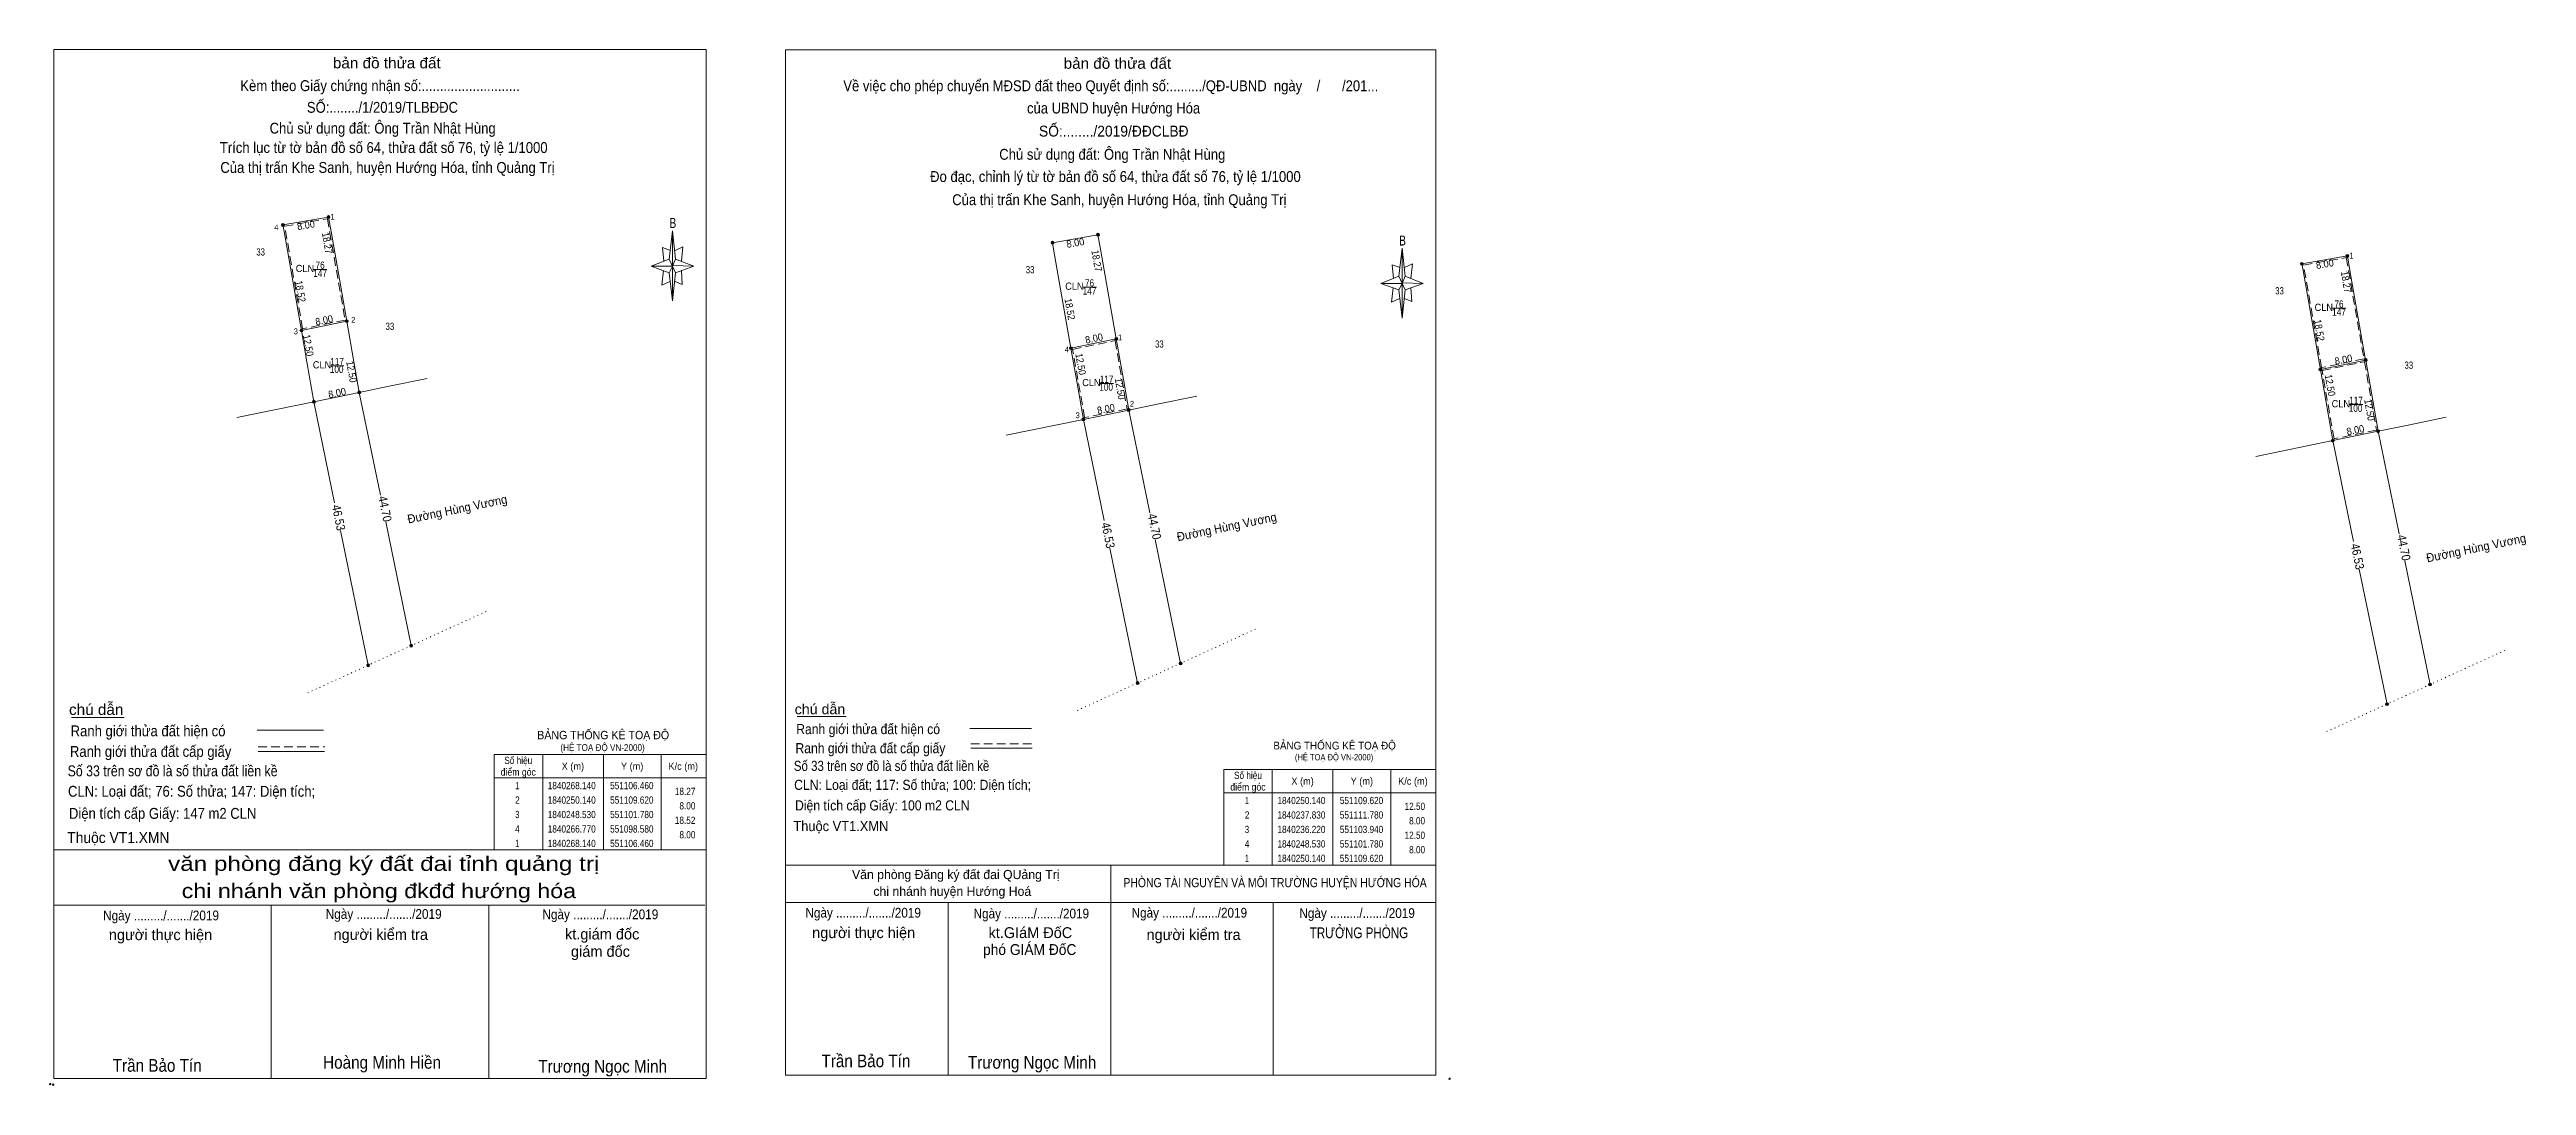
# Model space of a CAD drawing. Header units: metres. Extents: x 550709 to 551137, y 1840125 to 1840304.
import ezdxf
from ezdxf.enums import TextEntityAlignment as Align

# ---------------------------------------------------------------- set-up
doc = ezdxf.new("R2010")
doc.units = ezdxf.units.M
doc.header["$LTSCALE"] = 0.5
doc.header["$PDMODE"] = 32
doc.header["$PDSIZE"] = 0.25
doc.linetypes.add('DOTTED', pattern=[1.5, 0.3, -1.2])
doc.linetypes.add('MEDIUM_DASHED', pattern=[4.5, 3, -1.5])
for name, color, linetype, lineweight in [('1', 7, 'MEDIUM_DASHED', 13), ('10', 7, 'Continuous', 13), ('13', 7, 'Continuous', 13), ('17', 7, 'Continuous', 13), ('2', 7, 'Continuous', 13), ('28', 7, 'Continuous', 13), ('5', 7, 'Continuous', 13), ('6', 7, 'Continuous', 13), ('63', 7, 'Continuous', 13)]:
    doc.layers.add(name, color=color, linetype=linetype, lineweight=lineweight)

msp = doc.modelspace()

# ---------------------------------------------------------------- hatches: boundary and pattern name
at = {"layer": '2'}
for points in [[(550752.7, 1840255.25, 1), (550752.2, 1840255.25, 1)], [(550760.54, 1840256.86, 1), (550760.04, 1840256.86, 1)], [(550885.84, 1840252.19, 1), (550885.34, 1840252.19, 1)], [(550893.68, 1840253.8, 1), (550893.18, 1840253.8, 1)], [(551109.87, 1840250.14, 1), (551109.37, 1840250.14, 1)], [(551102.03, 1840248.53, 1), (551101.53, 1840248.53, 1)]]:
    msp.add_hatch(color=256, dxfattribs=at).paths.add_polyline_path(points)
at = {"layer": '28'}
for points in [[(550749.5, 1840273.49, 1), (550749, 1840273.49, 1)], [(550757.38, 1840274.86, 1), (550756.88, 1840274.86, 1)], [(550890.52, 1840271.8, 1), (550890.02, 1840271.8, 1)], [(550882.64, 1840270.43, 1), (550882.14, 1840270.43, 1)], [(551106.71, 1840268.14, 1), (551106.21, 1840268.14, 1)], [(551098.83, 1840266.77, 1), (551098.33, 1840266.77, 1)], [(550754.86, 1840242.94, 1), (550754.36, 1840242.94, 1)], [(550762.7, 1840244.55, 1), (550762.2, 1840244.55, 1)], [(550895.84, 1840241.49, 1), (550895.34, 1840241.49, 1)], [(550888, 1840239.88, 1), (550887.5, 1840239.88, 1)], [(551112.03, 1840237.83, 1), (551111.53, 1840237.83, 1)], [(551104.19, 1840236.22, 1), (551103.69, 1840236.22, 1)], [(550771.68, 1840200.76, 1), (550771.18, 1840200.76, 1)], [(550764.23, 1840197.36, 1), (550763.73, 1840197.36, 1)], [(550904.82, 1840197.7, 1), (550904.32, 1840197.7, 1)], [(550897.37, 1840194.3, 1), (550896.87, 1840194.3, 1)], [(551113.56, 1840190.64, 1), (551113.06, 1840190.64, 1)], [(551121.01, 1840194.04, 1), (551120.51, 1840194.04, 1)]]:
    msp.add_hatch(color=256, dxfattribs=at).paths.add_polyline_path(points)

# ---------------------------------------------------------------- linework, layer by layer
at = {"layer": '1'}
for points in [[(550756.93, 1840274.57), (550760, 1840257.06), (550752.65, 1840255.55), (550749.54, 1840273.29)], [(551106.26, 1840267.85), (551109.33, 1840250.34), (551101.98, 1840248.83), (551098.87, 1840266.57)]]:
    msp.add_lwpolyline(points, close=True, dxfattribs=at)
at = {"layer": '10'}
for p, q in [((550757.13, 1840274.86), (550749.25, 1840273.49)), ((550749.45, 1840272.37), (550749.25, 1840273.49)), ((550752.45, 1840255.25), (550749.45, 1840272.37)), ((550757.57, 1840272.37), (550757.13, 1840274.86)), ((550760.28, 1840256.86), (550757.57, 1840272.37)), ((550890.27, 1840271.8), (550882.39, 1840270.43)), ((550890.71, 1840269.31), (550890.27, 1840271.8)), ((550882.59, 1840269.31), (550882.39, 1840270.43)), ((550885.59, 1840252.19), (550882.59, 1840269.31)), ((550893.42, 1840253.8), (550890.71, 1840269.31)), ((551106.46, 1840268.14), (551098.58, 1840266.77)), ((551106.9, 1840265.65), (551106.46, 1840268.14)), ((551098.78, 1840265.65), (551098.58, 1840266.77)), ((551101.78, 1840248.53), (551098.78, 1840265.65)), ((551109.61, 1840250.14), (551106.9, 1840265.65)), ((550752.45, 1840255.25), (550760.29, 1840256.86)), ((550885.59, 1840252.19), (550893.43, 1840253.8)), ((550774.21, 1840246.97), (550767.35, 1840245.56)), ((551101.78, 1840248.53), (551109.62, 1840250.14)), ((550762.45, 1840244.55), (550754.61, 1840242.94)), ((550767.35, 1840245.56), (550762.45, 1840244.55)), ((550900.49, 1840242.5), (550895.59, 1840241.49)), ((550907.35, 1840243.91), (550900.49, 1840242.5)), ((550895.59, 1840241.49), (550887.75, 1840239.88)), ((551111.78, 1840237.83), (551103.94, 1840236.22)), ((551116.68, 1840238.84), (551111.78, 1840237.83)), ((551123.54, 1840240.25), (551116.68, 1840238.84))]:
    msp.add_line(p, q, dxfattribs=at)
at = {"layer": '10', "linetype": 'DOTTED'}
for p, q in [((550784.39, 1840206.67), (550753.28, 1840192.49)), ((550917.53, 1840203.61), (550886.42, 1840189.43)), ((551133.72, 1840199.95), (551102.61, 1840185.77))]:
    msp.add_line(p, q, dxfattribs=at)
at = {"layer": '10'}
for points in [[(550754.61, 1840242.94), (550753.4, 1840249.85), (550752.45, 1840255.25)], [(550762.45, 1840244.55), (550761.52, 1840249.85), (550760.29, 1840256.86)], [(550887.75, 1840239.88), (550886.54, 1840246.79), (550885.59, 1840252.19)], [(550895.59, 1840241.49), (550894.66, 1840246.79), (550893.43, 1840253.8)], [(551103.94, 1840236.22), (551102.73, 1840243.13), (551101.78, 1840248.53)], [(551111.78, 1840237.83), (551110.85, 1840243.13), (551109.62, 1840250.14)]]:
    msp.add_lwpolyline(points, dxfattribs=at)
at = {"layer": '13'}
for p, q in [((550754.55, 1840265.81), (550756.85, 1840265.81)), ((550887.69, 1840262.75), (550889.99, 1840262.75)), ((551103.88, 1840259.09), (551106.18, 1840259.09)), ((550757.5, 1840249.15), (550759.8, 1840249.15)), ((550890.64, 1840246.09), (550892.94, 1840246.09)), ((551106.83, 1840242.43), (551109.13, 1840242.43))]:
    msp.add_line(p, q, dxfattribs=at)
at = {"layer": '17'}
for p, q in [((550712.65, 1840188.33), (550721.75, 1840188.33)), ((550838.22, 1840188.49), (550846.69, 1840188.49))]:
    msp.add_line(p, q, dxfattribs=at)
at = {"layer": '2'}
for p, q in [((550920.42, 1840179.33), (550920.42, 1840162.83)), ((550930.92, 1840179.33), (550930.92, 1840162.83)), ((550940.92, 1840179.33), (550940.92, 1840162.83)), ((550912.02, 1840175.33), (550948.72, 1840175.33))]:
    msp.add_line(p, q, dxfattribs=at)
at = {"layer": '2', "linetype": 'MEDIUM_DASHED'}
for points in [[(550886.79, 1840246.79), (550885.88, 1840251.99), (550893.23, 1840253.5), (550894.41, 1840246.79)], [(550894.41, 1840246.79), (550895.3, 1840241.69), (550887.95, 1840240.18), (550886.79, 1840246.79)], [(551102.98, 1840243.13), (551102.07, 1840248.33), (551109.42, 1840249.84), (551110.6, 1840243.13)], [(551110.6, 1840243.13), (551111.49, 1840238.03), (551104.14, 1840236.52), (551102.98, 1840243.13)]]:
    msp.add_lwpolyline(points, dxfattribs=at)
at = {"layer": '2'}
msp.add_lwpolyline([(550912.02, 1840179.33), (550948.72, 1840179.33), (550948.72, 1840162.83), (550912.02, 1840162.83)], close=True, dxfattribs=at)
for centre in [(550752.45, 1840255.25), (550760.29, 1840256.86), (550885.59, 1840252.19), (550893.43, 1840253.8), (551109.62, 1840250.14), (551101.78, 1840248.53)]:
    msp.add_circle(centre, 0.25, dxfattribs=at)
at = {"layer": '28'}
for p, q in [((550741.26, 1840240.2), (550754.61, 1840242.94)), ((550758.19, 1840225.47), (550754.61, 1840242.94)), ((550766.1, 1840226.79), (550762.45, 1840244.55)), ((550874.4, 1840237.14), (550887.75, 1840239.88)), ((550891.33, 1840222.41), (550887.75, 1840239.88)), ((550899.24, 1840223.73), (550895.59, 1840241.49)), ((551115.43, 1840220.07), (551111.78, 1840237.83)), ((551090.59, 1840233.48), (551103.94, 1840236.22)), ((551107.52, 1840218.75), (551103.94, 1840236.22)), ((550763.98, 1840197.36), (550759.18, 1840220.69)), ((550771.43, 1840200.76), (550767.05, 1840222.15)), ((550897.12, 1840194.3), (550892.32, 1840217.63)), ((550904.57, 1840197.7), (550900.19, 1840219.09)), ((551113.31, 1840190.64), (551108.51, 1840213.97)), ((551120.76, 1840194.04), (551116.38, 1840215.43))]:
    msp.add_line(p, q, dxfattribs=at)
for centre in [(550749.25, 1840273.49), (550757.13, 1840274.86), (550890.27, 1840271.8), (550882.39, 1840270.43), (551106.46, 1840268.14), (551098.58, 1840266.77), (550754.61, 1840242.94), (550762.45, 1840244.55), (550895.59, 1840241.49), (550887.75, 1840239.88), (551111.78, 1840237.83), (551103.94, 1840236.22), (550771.43, 1840200.76), (550763.98, 1840197.36), (550904.57, 1840197.7), (550897.12, 1840194.3), (551113.31, 1840190.64), (551120.76, 1840194.04)]:
    msp.add_circle(centre, 0.25, dxfattribs=at)
at = {"layer": '5'}
for p, q in [((550816.06, 1840267.6), (550816.67, 1840272.5)), ((550817.16, 1840267.6), (550820.32, 1840266.37)), ((550942.31, 1840264.62), (550942.92, 1840269.5)), ((550816.06, 1840265.23), (550812.93, 1840266.37)), ((550817.16, 1840265.23), (550816.67, 1840260.35)), ((550818.31, 1840263.22), (550817.08, 1840263.72)), ((550818.18, 1840265.6), (550818.31, 1840263.22)), ((550942.31, 1840262.26), (550939.2, 1840263.39)), ((550943.41, 1840264.62), (550946.55, 1840263.39)), ((550943.41, 1840262.26), (550942.92, 1840257.39)), ((550944.56, 1840260.26), (550943.32, 1840260.76)), ((550944.42, 1840262.62), (550944.56, 1840260.26)), ((550709.59, 1840165.43), (550822.49, 1840165.43)), ((550836.22, 1840162.83), (550948.72, 1840162.83)), ((550892.48, 1840126.5), (550892.48, 1840162.83)), ((550836.22, 1840156.38), (550948.72, 1840156.38)), ((550836.22, 1840156.38), (550948.48, 1840156.38)), ((550836.22, 1840156.38), (550948.48, 1840156.38)), ((550836.22, 1840126.5), (550836.22, 1840156.38)), ((550864.35, 1840126.5), (550864.35, 1840156.38)), ((550920.6, 1840126.5), (550920.6, 1840156.38)), ((550709.59, 1840155.89), (550822.25, 1840155.89)), ((550709.59, 1840155.89), (550822.25, 1840155.89)), ((550709.59, 1840155.89), (550822.25, 1840155.89)), ((550747.23, 1840125.92), (550747.23, 1840155.89)), ((550784.85, 1840125.92), (550784.85, 1840155.89))]:
    msp.add_line(p, q, dxfattribs=at)
for points in [[(550709.59, 1840303.82), (550822.49, 1840303.82), (550822.49, 1840125.92), (550709.59, 1840125.92)], [(550836.22, 1840303.76), (550948.72, 1840303.76), (550948.72, 1840126.5), (550836.22, 1840126.5)], [(550816.67, 1840272.5), (550817.16, 1840267.6), (550816.67, 1840266.37)], [(550816.67, 1840266.37), (550812.93, 1840266.37), (550816.06, 1840267.6), (550817.16, 1840265.23), (550820.32, 1840266.37), (550816.67, 1840266.48)], [(550942.92, 1840269.5), (550943.41, 1840264.62), (550942.92, 1840263.39)], [(550816.67, 1840266.37), (550816.67, 1840260.35), (550816.06, 1840265.23)], [(550942.92, 1840263.39), (550939.2, 1840263.39), (550942.31, 1840264.62), (550943.41, 1840262.26), (550946.55, 1840263.39), (550942.92, 1840263.5)], [(550942.92, 1840263.39), (550942.92, 1840257.39), (550942.31, 1840262.26)]]:
    msp.add_lwpolyline(points, close=True, dxfattribs=at)
for points in [[(550816.67, 1840266.37), (550816.06, 1840267.6), (550812.93, 1840266.37)], [(550816.3, 1840269.1), (550814.94, 1840269.6), (550815.16, 1840267.24)], [(550817.08, 1840269.1), (550818.44, 1840269.74), (550818.18, 1840267.24)], [(550815.07, 1840265.6), (550814.79, 1840263.08), (550816.18, 1840263.72)], [(550816.67, 1840266.37), (550817.16, 1840265.23), (550820.32, 1840266.37)], [(550942.92, 1840263.39), (550942.31, 1840264.62), (550939.2, 1840263.39)], [(550942.56, 1840266.12), (550941.19, 1840266.62), (550941.42, 1840264.26)], [(550942.92, 1840263.39), (550943.41, 1840262.26), (550946.55, 1840263.39)], [(550943.32, 1840266.12), (550944.69, 1840266.76), (550944.42, 1840264.26)], [(550941.32, 1840262.62), (550941.06, 1840260.12), (550942.42, 1840260.76)], [(550948.72, 1840126.5), (550836.22, 1840126.5), (550836.22, 1840156.38)], [(550822.49, 1840125.92), (550709.59, 1840125.92), (550709.59, 1840155.89)]]:
    msp.add_lwpolyline(points, dxfattribs=at)
for p in [(550708.98, 1840124.96), (550709.49, 1840124.85)]:
    msp.add_point(p, dxfattribs=at)
at = {"layer": '6'}
for p, q in [((550744.78, 1840186.14), (550756.25, 1840186.14)), ((550868.08, 1840186.46), (550878.74, 1840186.46)), ((550744.95, 1840182.48), (550756.41, 1840182.48)), ((550868.24, 1840183.06), (550878.89, 1840183.06)), ((550836.22, 1840162.83), (550948.72, 1840162.83))]:
    msp.add_line(p, q, dxfattribs=at)
at = {"layer": '6', "linetype": 'MEDIUM_DASHED'}
for p, q in [((550744.95, 1840183.25), (550756.49, 1840183.25)), ((550868.24, 1840183.77), (550878.96, 1840183.77))]:
    msp.add_line(p, q, dxfattribs=at)
at = {"layer": '6'}
msp.add_point((550951.1, 1840125.88), dxfattribs=at)
at = {"layer": '63'}
for p, q in [((550794.19, 1840181.93), (550794.19, 1840165.43)), ((550804.69, 1840181.93), (550804.69, 1840165.43)), ((550814.69, 1840181.93), (550814.69, 1840165.43)), ((550785.79, 1840177.93), (550822.49, 1840177.93))]:
    msp.add_line(p, q, dxfattribs=at)
msp.add_lwpolyline([(550785.79, 1840181.93), (550822.49, 1840181.93), (550822.49, 1840165.43), (550785.79, 1840165.43)], close=True, dxfattribs=at)

# ---------------------------------------------------------------- texts
at = {"layer": '1', "width": 0.85}
for p in [(550755.665, 1840264.52), (550888.805, 1840261.46), (551104.995, 1840257.8)]:
    msp.add_text('147', height=1.25, dxfattribs=at).set_placement(p, align=Align.CENTER)
at = {"layer": '1'}
for s, height, width, p in [('BẢNG THỐNG KÊ TOẠ ĐỘ ', 1.443, 0.95, (550793.25, 1840184.58)), ('(HỆ TOẠ ĐỘ VN-2000)', 1.167, 0.9, (550797.25, 1840182.56)), ('BẢNG THỐNG KÊ TOẠ ĐỘ ', 1.34, 0.95, (550920.62, 1840182.81)), ('(HỆ TOẠ ĐỘ VN-2000)', 1.084, 0.9, (550924.34, 1840180.93))]:
    msp.add_text(s, height=height, dxfattribs=dict(at, width=width)).set_placement(p)
at = {"layer": '2'}
for s, width, p in [('33', 0.8, (550745.38, 1840268.21)), ('CLN', 0.95, (550753.045, 1840265.35)), ('76', 0.85, (550755.67, 1840265.92)), ('33', 0.8, (550878.52, 1840265.15)), ('CLN', 0.95, (550886.185, 1840262.29)), ('76', 0.85, (550888.81, 1840262.86)), ('33', 0.8, (551094.71, 1840261.49)), ('CLN', 0.95, (551102.375, 1840258.63)), ('76', 0.85, (551105, 1840259.2)), ('33', 0.8, (550767.75, 1840255.35)), ('117', 0.85, (550758.615, 1840249.26)), ('33', 0.8, (550900.89, 1840252.29)), ('CLN', 0.95, (550755.995, 1840248.69)), ('100', 0.85, (550758.54, 1840247.91)), ('CLN', 0.95, (550889.135, 1840245.63)), ('100', 0.85, (550891.68, 1840244.85)), ('117', 0.85, (550891.755, 1840246.2)), ('33', 0.8, (551117.08, 1840248.63)), ('CLN', 0.95, (551105.325, 1840241.97)), ('100', 0.85, (551107.87, 1840241.19)), ('117', 0.85, (551107.945, 1840242.54)), ('Số hiệu', 0.85, (550916.22, 1840177.71)), ('X (m)', 0.95, (550925.67, 1840176.71)), ('Y (m)', 0.95, (550935.925, 1840176.71)), ('K/c (m)', 0.95, (550944.765, 1840176.71)), ('điểm góc', 0.9, (550916.22, 1840175.71)), (' 1', 0.75, (550915.87, 1840173.36)), ('1840250.140', 0.85, (550925.47, 1840173.36)), ('551109.620', 0.85, (550935.87, 1840173.36)), (' 3', 0.8, (550915.865, 1840168.36)), (' 2', 0.85, (550915.875, 1840170.86)), ('1840237.830', 0.85, (550925.47, 1840170.86)), ('1840236.220', 0.85, (550925.47, 1840168.36)), ('551111.780', 0.85, (550935.87, 1840170.86)), ('551103.940', 0.85, (550935.87, 1840168.36)), (' 4', 0.85, (550915.87, 1840165.86)), (' 1', 0.75, (550915.87, 1840163.36)), ('1840248.530', 0.85, (550925.47, 1840165.86)), ('1840250.140', 0.85, (550925.47, 1840163.36)), ('551101.780', 0.85, (550935.87, 1840165.86)), ('551109.620', 0.85, (550935.87, 1840163.36))]:
    msp.add_text(s, height=1.25, dxfattribs=dict(at, width=width)).set_placement(p, align=Align.CENTER)
for s, rotation, width, p in [('8.00', 11.605, 0.95, (550756.4893, 1840256.4179)), ('8.00', 11.605, 0.95, (550889.7093, 1840253.2679)), ('12.50', 279.952, 0.9, (550753.0229, 1840252.573)), ('12.50', 279.952, 0.9, (550886.6629, 1840249.333)), ('8.00', 11.605, 0.95, (551105.8993, 1840249.6079)), ('12.50', 279.952, 0.9, (550760.5029, 1840248.013)), ('12.50', 279.952, 0.9, (550893.4929, 1840245.073)), ('12.50', 279.952, 0.9, (551102.8529, 1840245.673)), ('8.00', 11.605, 0.95, (550758.7393, 1840243.8379)), ('8.00', 11.605, 0.95, (550891.7693, 1840241.0879)), ('12.50', 279.952, 0.9, (551109.6829, 1840241.413)), ('8.00', 11.605, 0.95, (551107.9593, 1840237.4279))]:
    msp.add_text(s, height=1.25, rotation=rotation, dxfattribs=dict(at, width=width)).set_placement(p, align=Align.CENTER)
at = {"layer": '2', "width": 0.85}
for s, p in [('12.50', (550946.87, 1840172.36)), ('8.00', (550946.87, 1840169.86)), ('12.50', (550946.87, 1840167.36)), ('8.00', (550946.87, 1840164.86))]:
    msp.add_text(s, height=1.25, dxfattribs=at).set_placement(p, align=Align.RIGHT)
at = {"layer": '5'}
for s, height, width, p in [('bản đồ thửa đất', 1.882, 1.05, (550767.21, 1840300.57)), ('bản đồ thửa đất', 1.875, 1.05, (550893.635, 1840300.5)), ('Kèm theo Giấy chứng nhận số:...........................', 1.882, 0.9, (550766.04, 1840296.64)), ('Về việc cho phép chuyển MĐSD đất theo Quyết định số:........./QĐ-UBND  ngày    /      /201...', 1.875, 0.9, (550892.485, 1840296.62)), ('SỐ:......../1/2019/TLBĐĐC', 1.88, 0.9, (550766.46, 1840292.89)), ('của UBND huyện Hướng Hóa', 1.875, 0.9, (550892.97, 1840292.77)), ('Chủ sử dụng đất: Ông Trần Nhật Hùng', 1.88, 0.9, (550766.495, 1840289.29)), ('SỐ:......../2019/ĐĐCLBĐ', 1.88, 0.95, (550893, 1840288.78)), ('Trích lục từ tờ bản đồ số 64, thửa đất số 76, tỷ lệ 1/1000 ', 1.88, 0.9, (550766.99, 1840285.94)), ('Của thị trấn Khe Sanh, huyện Hướng Hóa, tỉnh Quảng Trị', 1.88, 0.9, (550767.33, 1840282.5)), ('Chủ sử dụng đất: Ông Trần Nhật Hùng ', 1.88, 0.9, (550893.06, 1840284.77)), ('Đo đạc, chỉnh lý từ tờ bản đồ số 64, thửa đất số 76, tỷ lệ 1/1000 ', 1.88, 0.9, (550893.6, 1840280.93)), ('Của thị trấn Khe Sanh, huyện Hướng Hóa, tỉnh Quảng Trị', 1.88, 0.9, (550893.96, 1840276.92)), ('B', 1.728, 0.75, (550816.72, 1840272.98)), ('B', 1.722, 0.75, (550942.97, 1840269.94)), ('văn phòng đăng ký đất đai tỉnh quảng trị', 2.509, 1.25, (550766.68, 1840161.82)), ('chi nhánh văn phòng đkđđ hướng hóa', 2.509, 1.2, (550765.84, 1840157.11)), ('Ngày ........./......./2019', 1.694, 0.9, (550728.15, 1840153.26)), ('Ngày ........./......./2019', 1.694, 0.9, (550766.67, 1840153.52)), ('Ngày ........./......./2019', 1.694, 0.9, (550804.16, 1840153.46)), ('Ngày ........./......./2019', 1.688, 0.9, (550849.635, 1840153.74)), ('Ngày ........./......./2019', 1.688, 0.9, (550878.735, 1840153.6)), ('Ngày ........./......./2019', 1.688, 0.9, (550906.075, 1840153.74)), ('Ngày ........./......./2019', 1.688, 0.9, (550935.105, 1840153.68)), ('TRƯỞNG PHÒNG', 1.875, 0.8, (550935.42, 1840150.18)), ('phó GIÁM ĐốC', 1.875, 0.95, (550878.455, 1840147.28)), ('Trần Bảo Tín', 2.19, 0.9, (550850.12, 1840127.87)), ('Trần Bảo Tín', 2.191, 0.9, (550727.485, 1840127.09)), ('Hoàng Minh Hiền', 2.193, 0.9, (550766.39, 1840127.62)), ('Trương Ngọc Minh', 2.193, 0.9, (550804.56, 1840126.93)), ('Trương Ngọc Minh', 2.187, 0.9, (550878.865, 1840127.62))]:
    msp.add_text(s, height=height, dxfattribs=dict(at, width=width)).set_placement(p, align=Align.CENTER)
for s, height, p in [('người thực hiện', 1.882, (550728.06, 1840149.84)), ('người kiểm tra', 1.882, (550766.165, 1840149.89)), ('kt.giám đốc', 1.883, (550804.48, 1840149.96)), ('người thực hiện', 1.875, (550849.725, 1840150.2)), ('kt.GIáM ĐốC', 1.875, (550878.575, 1840150.2)), ('người kiểm tra', 1.875, (550906.81, 1840149.86)), ('giám đốc', 1.883, (550804.18, 1840146.96))]:
    msp.add_text(s, height=height, dxfattribs=at).set_placement(p, align=Align.CENTER)
at = {"layer": '6'}
for s, height, width, p in [('chú dẫn', 1.882, 1.05, (550712.23, 1840188.78)), ('chú dẫn', 1.748, 1.05, (550837.8, 1840188.9)), ('Ranh giới thửa đất hiện có ', 1.882, 0.9, (550712.5, 1840185.08)), ('Ranh giới thửa đất hiện có ', 1.748, 0.9, (550838.05, 1840185.46)), ('Ranh giới thửa đất cấp giấy', 1.882, 0.9, (550712.38, 1840181.53)), ('Ranh giới thửa đất cấp giấy', 1.748, 0.9, (550837.92, 1840182.16)), ('Số 33 trên sơ đồ là số thửa đất liền kề', 1.88, 0.85, (550711.98, 1840178.17)), ('Số 33 trên sơ đồ là số thửa đất liền kề', 1.75, 0.85, (550837.64, 1840179.1)), ('CLN: Loại đất; 117: Số thửa; 100: Diện tích;', 1.75, 0.9, (550837.7, 1840175.82)), ('CLN: Loại đất; 76: Số thửa; 147: Diện tích;', 1.88, 0.9, (550712.05, 1840174.64)), ('Diện tích cấp Giấy: 100 m2 CLN', 1.75, 0.9, (550837.85, 1840172.27)), ('Diện tích cấp Giấy: 147 m2 CLN', 1.88, 0.9, (550712.21, 1840170.82)), ('Thuộc VT1.XMN', 1.75, 0.95, (550837.56, 1840168.69)), ('Thuộc VT1.XMN', 1.883, 0.95, (550711.92, 1840166.63))]:
    msp.add_text(s, height=height, dxfattribs=dict(at, width=width)).set_placement(p)
for s, p in [(' Văn phòng Đăng ký đất đai QUảng Trị', (550865.37, 1840160.4)), ('chi nhánh huyện Hướng Hoá', (550865.06, 1840157.5))]:
    msp.add_text(s, height=1.584, dxfattribs=at).set_placement(p, align=Align.CENTER)
at = {"layer": '6', "width": 0.85}
msp.add_text('PHÒNG TÀI NGUYÊN VÀ MÔI TRƯỜNG HUYỆN HƯỚNG HÓA', height=1.587, dxfattribs=at).set_placement((550920.91, 1840159), align=Align.CENTER)
at = {"layer": '63'}
for s, height, width, p in [(' 4', 1, 0.95, (550748.46, 1840272.57)), (' 1', 1, 0.9, (550758.18, 1840274.41)), (' 1', 1, 0.9, (551107.51, 1840267.69)), (' 3', 1, 0.95, (550751.83, 1840254.61)), (' 2', 1, 0.9, (550761.77, 1840256.6)), (' 4', 1, 0.95, (550885.25, 1840251.47)), (' 1', 1, 0.9, (550894.45, 1840253.55)), (' 2', 1, 0.9, (550896.51, 1840242.08)), (' 3', 1, 0.95, (550887.11, 1840240.09)), ('18.27', 1.25, 0.85, (550820.61, 1840174.94)), ('8.00', 1.25, 0.85, (550820.61, 1840172.44)), ('18.52', 1.25, 0.85, (550820.61, 1840169.94)), ('8.00', 1.25, 0.85, (550820.61, 1840167.44))]:
    msp.add_text(s, height=height, dxfattribs=dict(at, width=width)).set_placement(p, align=Align.RIGHT)
for s, height, rotation, width, p in [('8.00', 1.25, 9.863, 0.95, (550753.3229, 1840272.8496)), ('18.27', 1.25, 279.957, 0.9, (550756.2986, 1840270.2581)), ('8.00', 1.25, 9.863, 0.95, (550886.4629, 1840269.7896)), ('18.27', 1.25, 279.957, 0.9, (550889.4386, 1840267.1981)), ('8.00', 1.25, 9.863, 0.95, (551102.6529, 1840266.1296)), ('18.52', 1.25, 279.951, 0.9, (550751.6519, 1840261.898)), ('18.27', 1.25, 279.957, 0.9, (551105.6286, 1840263.5381)), ('18.52', 1.25, 279.951, 0.9, (550884.7919, 1840258.838)), ('18.52', 1.25, 279.951, 0.9, (551100.9819, 1840255.178)), ('46.53', 1.5, 281.622, 0.9, (550758.1525, 1840222.7411)), ('44.70', 1.5, 281.622, 0.9, (550766.1807, 1840224.2711)), ('Đường Hùng Vương', 1.5, 11.615, 0.95, (550779.554, 1840223.639)), ('46.53', 1.5, 281.622, 0.9, (550891.2925, 1840219.6811)), ('44.70', 1.5, 281.622, 0.9, (550899.3207, 1840221.2111)), ('Đường Hùng Vương', 1.5, 11.615, 0.95, (550912.694, 1840220.579)), ('46.53', 1.5, 281.622, 0.9, (551107.4815, 1840216.0261)), ('44.70', 1.5, 281.622, 0.9, (551115.5107, 1840217.5511)), ('Đường Hùng Vương', 1.5, 11.615, 0.95, (551128.879, 1840216.9179))]:
    msp.add_text(s, height=height, rotation=rotation, dxfattribs=dict(at, width=width)).set_placement(p, align=Align.CENTER)
for s, width, p in [('điểm góc', 0.9, (550789.96, 1840178.29)), ('Số hiệu', 0.85, (550789.96, 1840180.29)), ('X (m)', 0.95, (550799.41, 1840179.29)), ('Y (m)', 0.95, (550809.665, 1840179.29)), ('K/c (m)', 0.95, (550818.505, 1840179.29)), (' 2', 0.85, (550789.615, 1840173.44)), (' 1', 0.75, (550789.61, 1840175.94)), ('1840268.140', 0.85, (550799.21, 1840175.94)), ('1840250.140', 0.85, (550799.21, 1840173.44)), ('551106.460', 0.85, (550809.61, 1840175.94)), ('551109.620', 0.85, (550809.61, 1840173.44)), (' 4', 0.85, (550789.61, 1840168.44)), (' 3', 0.8, (550789.605, 1840170.94)), ('1840248.530', 0.85, (550799.21, 1840170.94)), ('1840266.770', 0.85, (550799.21, 1840168.44)), ('551101.780', 0.85, (550809.61, 1840170.94)), ('551098.580', 0.85, (550809.61, 1840168.44)), (' 1', 0.75, (550789.61, 1840165.94)), ('1840268.140', 0.85, (550799.21, 1840165.94)), ('551106.460', 0.85, (550809.61, 1840165.94))]:
    msp.add_text(s, height=1.25, dxfattribs=dict(at, width=width)).set_placement(p, align=Align.CENTER)

doc.saveas('drawing.dxf')
